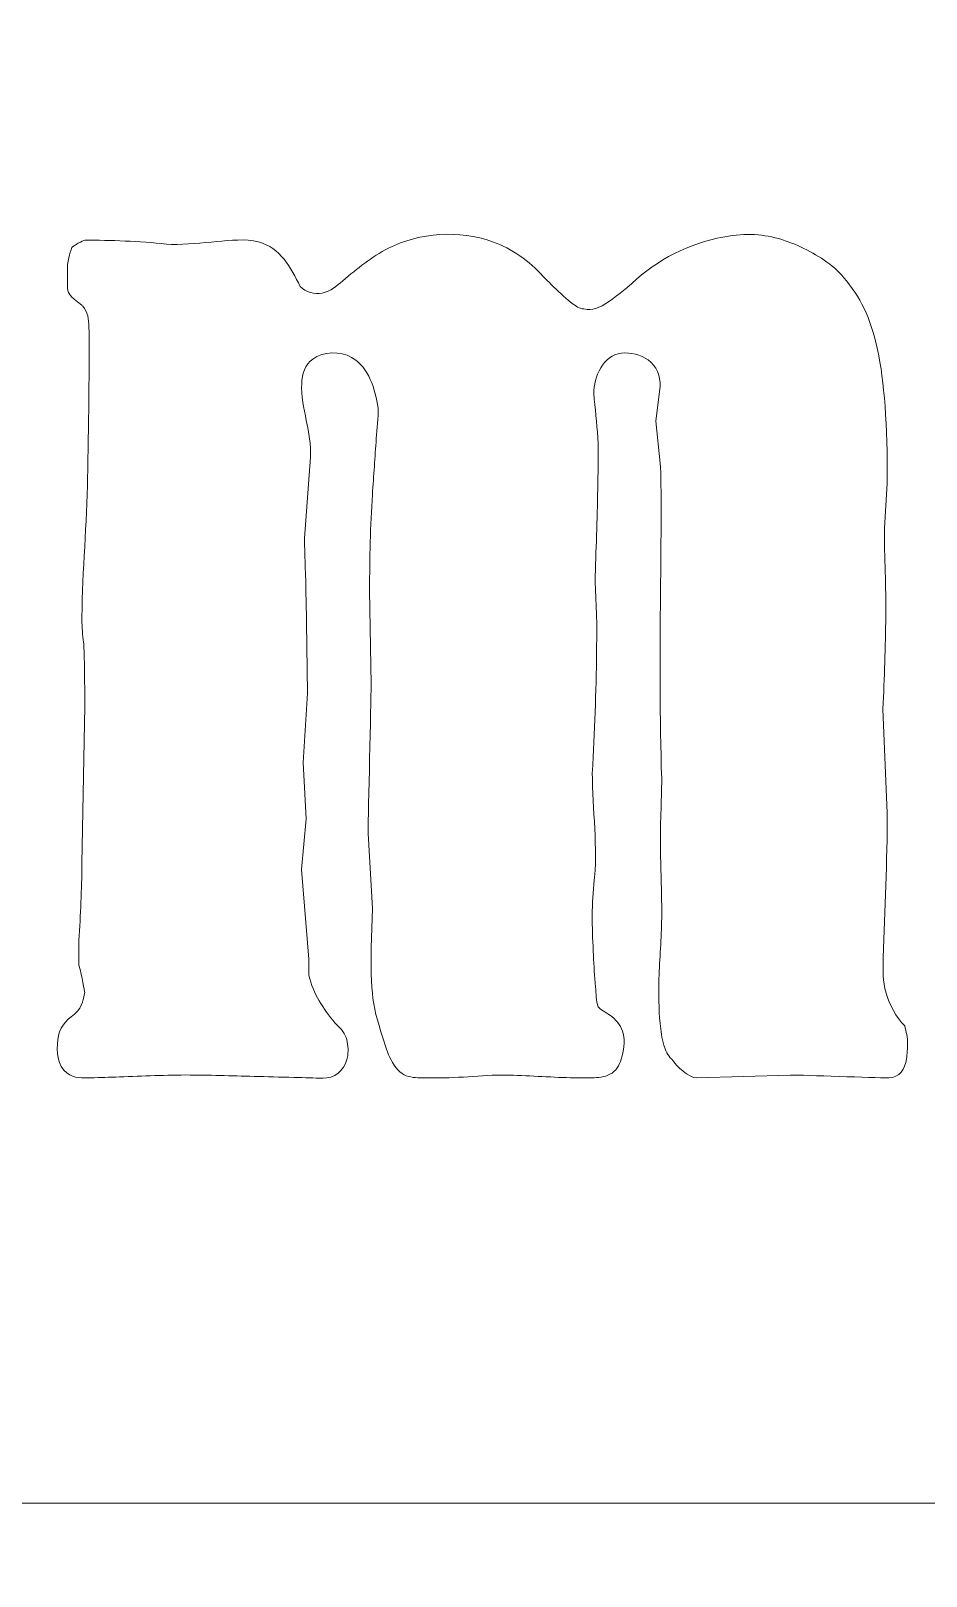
# Model space of a CAD drawing. Header units: inches. Extents: x 0 to 114, y 0 to 114.
# Drawn here: x 22.64 to 36.68, y 41.58 to 65.8 of the extents above; entities that cross this region are included whole.
import ezdxf

# ---------------------------------------------------------------- set-up
doc = ezdxf.new("R2010")
doc.units = ezdxf.units.IN
doc.header["$MEASUREMENT"] = 0
doc.layers.add('Image Background', color=7, linetype='Continuous')
doc.layers.add('Layer 1', color=7, linetype='Continuous')
picture_1 = doc.add_image_def('image1.png', size_in_pixel=(1350, 1350))

msp = doc.modelspace()

# ---------------------------------------------------------------- linework, layer by layer
at = {"layer": 'Layer 1', "lineweight": 0}
for points, knots in [([(11.358, 71.778), (8.592, 71.778), (6.35, 69.536), (6.35, 66.77), (6.35, 66.77), (6.35, 47.736), (6.35, 47.736), (6.35, 44.97), (8.592, 42.728), (11.358, 42.728), (11.358, 42.728), (102.942, 42.728), (102.942, 42.728), (105.708, 42.728), (107.95, 44.97), (107.95, 47.736), (107.95, 47.736), (107.95, 66.77), (107.95, 66.77), (107.95, 69.536), (105.708, 71.778), (102.942, 71.778), (102.942, 71.778), (11.358, 71.778), (11.358, 71.778)], [0, 0, 0, 0, 1, 1, 1, 2, 2, 2, 3, 3, 3, 4, 4, 4, 5, 5, 5, 6, 6, 6, 7, 7, 7, 8, 8, 8, 8]), ([(34.554, 49.438), (34.554, 49.438), (33.08, 49.393), (33.08, 49.393), (32.966, 49.393), (32.762, 49.574), (32.694, 49.687), (32.627, 49.74), (32.594, 49.828), (32.57, 49.907), (32.537, 50.017), (32.521, 50.132), (32.51, 50.246), (32.488, 50.477), (32.486, 50.713), (32.492, 50.946), (32.5, 51.263), (32.533, 51.58), (32.535, 51.897), (32.538, 52.26), (32.521, 52.622), (32.515, 52.984), (32.509, 53.352), (32.535, 53.719), (32.535, 54.086), (32.468, 55.923), (32.558, 58.304), (32.513, 59.029), (32.513, 59.029), (32.445, 59.687), (32.445, 59.687), (32.445, 59.687), (32.513, 60.231), (32.513, 60.231), (32.513, 60.392), (32.455, 60.547), (32.322, 60.644), (32.206, 60.727), (32.046, 60.765), (31.905, 60.751), (31.614, 60.721), (31.47, 60.375), (31.47, 60.118), (31.488, 59.887), (31.521, 59.658), (31.533, 59.426), (31.546, 59.19), (31.537, 58.952), (31.533, 58.716), (31.526, 58.231), (31.509, 57.746), (31.492, 57.261), (31.492, 57.091), (31.501, 56.924), (31.51, 56.755), (31.519, 56.566), (31.516, 56.375), (31.515, 56.185), (31.51, 55.558), (31.487, 54.929), (31.455, 54.303), (31.452, 54.261), (31.45, 54.219), (31.447, 54.177), (31.447, 53.595), (31.539, 53.008), (31.473, 52.427), (31.432, 52.059), (31.446, 51.686), (31.465, 51.317), (31.473, 51.151), (31.483, 50.984), (31.497, 50.819), (31.506, 50.715), (31.509, 50.604), (31.538, 50.504), (31.602, 50.439), (31.692, 50.406), (31.761, 50.348), (31.839, 50.283), (31.909, 50.19), (31.931, 50.09), (31.962, 49.953), (31.944, 49.818), (31.901, 49.687), (31.871, 49.59), (31.818, 49.498), (31.724, 49.449), (31.638, 49.404), (31.536, 49.397), (31.44, 49.394), (31.288, 49.389), (31.136, 49.393), (30.984, 49.399), (30.64, 49.411), (30.295, 49.438), (29.951, 49.438), (29.552, 49.411), (29.15, 49.383), (28.75, 49.394), (28.653, 49.397), (28.548, 49.404), (28.465, 49.46), (28.363, 49.528), (28.303, 49.649), (28.25, 49.755), (28.001, 50.504), (27.978, 50.572), (27.978, 51.433), (27.978, 51.433), (28.001, 52.046), (28.001, 52.046), (28.001, 52.046), (27.933, 53.224), (27.933, 53.224), (27.933, 53.587), (27.978, 55.22), (27.978, 55.56), (27.978, 55.56), (27.955, 57.034), (27.955, 57.034), (27.955, 57.536), (27.967, 58.037), (27.999, 58.538), (28.018, 58.83), (28.041, 59.12), (28.059, 59.412), (28.069, 59.57), (28.091, 59.732), (28.091, 59.891), (28.043, 60.18), (27.946, 60.529), (27.673, 60.685), (27.496, 60.786), (27.229, 60.78), (27.063, 60.659), (26.94, 60.569), (26.896, 60.42), (26.89, 60.275), (26.876, 59.885), (27.053, 59.51), (27.026, 59.12), (27.026, 59.12), (26.935, 57.85), (26.935, 57.85), (26.935, 57.533), (26.958, 57.215), (26.958, 56.898), (26.958, 56.898), (26.98, 55.424), (26.98, 55.424), (26.98, 55.424), (26.912, 54.336), (26.912, 54.336), (26.912, 54.336), (26.958, 53.452), (26.958, 53.452), (26.958, 53.452), (26.889, 52.658), (26.889, 52.658), (26.889, 52.658), (27.003, 51.252), (27.003, 51.252), (27.003, 51.252), (27.003, 51.002), (27.003, 51.002), (27.071, 50.708), (27.23, 50.481), (27.411, 50.254), (27.479, 50.187), (27.554, 50.118), (27.586, 50.025), (27.616, 49.941), (27.626, 49.833), (27.612, 49.744), (27.585, 49.572), (27.467, 49.408), (27.282, 49.394), (27.138, 49.383), (26.989, 49.396), (26.846, 49.399), (26.634, 49.404), (26.422, 49.409), (26.21, 49.414), (25.854, 49.423), (25.497, 49.436), (25.14, 49.438), (24.771, 49.44), (24.4, 49.419), (24.031, 49.408), (23.881, 49.403), (23.731, 49.398), (23.58, 49.395), (23.452, 49.392), (23.321, 49.383), (23.213, 49.465), (23.054, 49.585), (23.044, 49.81), (23.065, 49.991), (23.086, 50.172), (23.181, 50.291), (23.33, 50.39), (23.466, 50.526), (23.466, 50.64), (23.488, 50.73), (23.488, 50.753), (23.443, 50.98), (23.398, 51.161), (23.398, 51.161), (23.398, 51.547), (23.398, 51.547), (23.42, 51.955), (23.443, 52.34), (23.443, 52.748), (23.443, 52.748), (23.488, 55.22), (23.488, 55.22), (23.488, 55.474), (23.488, 55.728), (23.481, 55.982), (23.478, 56.074), (23.476, 56.167), (23.465, 56.259), (23.45, 56.38), (23.442, 56.497), (23.443, 56.62), (23.453, 57.349), (23.522, 58.078), (23.533, 58.807), (23.542, 59.358), (23.555, 59.909), (23.556, 60.46), (23.557, 60.694), (23.562, 60.928), (23.553, 61.162), (23.548, 61.28), (23.541, 61.398), (23.456, 61.488), (23.451, 61.492), (23.447, 61.497), (23.443, 61.501), (23.239, 61.659), (23.216, 61.682), (23.216, 61.818), (23.216, 61.818), (23.216, 62.09), (23.216, 62.09), (23.216, 62.227), (23.284, 62.385), (23.284, 62.408), (23.307, 62.43), (23.466, 62.521), (23.488, 62.521), (23.488, 62.521), (23.557, 62.521), (23.557, 62.521), (23.987, 62.521), (24.418, 62.499), (24.849, 62.453), (25.087, 62.453), (25.324, 62.48), (25.56, 62.5), (25.773, 62.517), (26.004, 62.548), (26.214, 62.494), (26.554, 62.407), (26.722, 62.086), (26.867, 61.796), (26.957, 61.705), (27.089, 61.666), (27.213, 61.692), (27.339, 61.719), (27.442, 61.804), (27.537, 61.886), (27.76, 62.077), (27.986, 62.261), (28.25, 62.394), (28.747, 62.645), (29.357, 62.684), (29.883, 62.497), (30.19, 62.388), (30.459, 62.196), (30.676, 61.954), (30.744, 61.886), (31.084, 61.546), (31.175, 61.501), (31.22, 61.456), (31.305, 61.443), (31.365, 61.436), (31.425, 61.428), (31.484, 61.44), (31.539, 61.464), (31.705, 61.535), (31.848, 61.666), (31.991, 61.773), (32.378, 62.16), (32.872, 62.433), (33.406, 62.552), (33.562, 62.587), (33.723, 62.61), (33.883, 62.612), (34.173, 62.614), (34.459, 62.535), (34.72, 62.413), (34.962, 62.299), (35.223, 62.143), (35.392, 61.932), (35.891, 61.365), (36.073, 60.571), (36.073, 58.712), (36.073, 58.712), (36.027, 58.009), (36.027, 58.009), (36.027, 57.55), (36.054, 57.091), (36.049, 56.632), (36.044, 56.146), (36.025, 55.66), (36.005, 55.175), (36.005, 55.175), (36.073, 53.542), (36.073, 53.542), (36.073, 52.788), (36.027, 52.032), (36.009, 51.278), (36.004, 51.09), (35.996, 50.906), (36.053, 50.723), (36.11, 50.543), (36.209, 50.344), (36.345, 50.209), (36.369, 50.113), (36.391, 50.032), (36.39, 49.932), (36.389, 49.851), (36.386, 49.769), (36.373, 49.689), (36.347, 49.536), (36.269, 49.393), (36.095, 49.393), (35.846, 49.393), (34.78, 49.438), (34.554, 49.438)], [0, 0, 0, 0, 1, 1, 1, 2, 2, 2, 3, 3, 3, 4, 4, 4, 5, 5, 5, 6, 6, 6, 7, 7, 7, 8, 8, 8, 9, 9, 9, 10, 10, 10, 11, 11, 11, 12, 12, 12, 13, 13, 13, 14, 14, 14, 15, 15, 15, 16, 16, 16, 17, 17, 17, 18, 18, 18, 19, 19, 19, 20, 20, 20, 21, 21, 21, 22, 22, 22, 23, 23, 23, 24, 24, 24, 25, 25, 25, 26, 26, 26, 27, 27, 27, 28, 28, 28, 29, 29, 29, 30, 30, 30, 31, 31, 31, 32, 32, 32, 33, 33, 33, 34, 34, 34, 35, 35, 35, 36, 36, 36, 37, 37, 37, 38, 38, 38, 39, 39, 39, 40, 40, 40, 41, 41, 41, 42, 42, 42, 43, 43, 43, 44, 44, 44, 45, 45, 45, 46, 46, 46, 47, 47, 47, 48, 48, 48, 49, 49, 49, 50, 50, 50, 51, 51, 51, 52, 52, 52, 53, 53, 53, 54, 54, 54, 55, 55, 55, 56, 56, 56, 57, 57, 57, 58, 58, 58, 59, 59, 59, 60, 60, 60, 61, 61, 61, 62, 62, 62, 63, 63, 63, 64, 64, 64, 65, 65, 65, 66, 66, 66, 67, 67, 67, 68, 68, 68, 69, 69, 69, 70, 70, 70, 71, 71, 71, 72, 72, 72, 73, 73, 73, 74, 74, 74, 75, 75, 75, 76, 76, 76, 77, 77, 77, 78, 78, 78, 79, 79, 79, 80, 80, 80, 81, 81, 81, 82, 82, 82, 83, 83, 83, 84, 84, 84, 85, 85, 85, 86, 86, 86, 87, 87, 87, 88, 88, 88, 89, 89, 89, 90, 90, 90, 91, 91, 91, 92, 92, 92, 93, 93, 93, 94, 94, 94, 95, 95, 95, 96, 96, 96, 97, 97, 97, 98, 98, 98, 99, 99, 99, 100, 100, 100, 101, 101, 101, 102, 102, 102, 103, 103, 103, 104, 104, 104, 105, 105, 105, 106, 106, 106, 107, 107, 107, 108, 108, 108, 109, 109, 109, 110, 110, 110, 111, 111, 111, 112, 112, 112, 113, 113, 113, 114, 114, 114, 114])]:
    msp.add_open_spline(points, degree=3, knots=knots, dxfattribs=at)

# ---------------------------------------------------------------- pictures from other files: only their frames are drawn
at = {"layer": 'Image Background'}
image = msp.add_image(picture_1, insert=(0, 0), size_in_units=(114.3, 114.3), dxfattribs=at)

doc.saveas('drawing.dxf')
